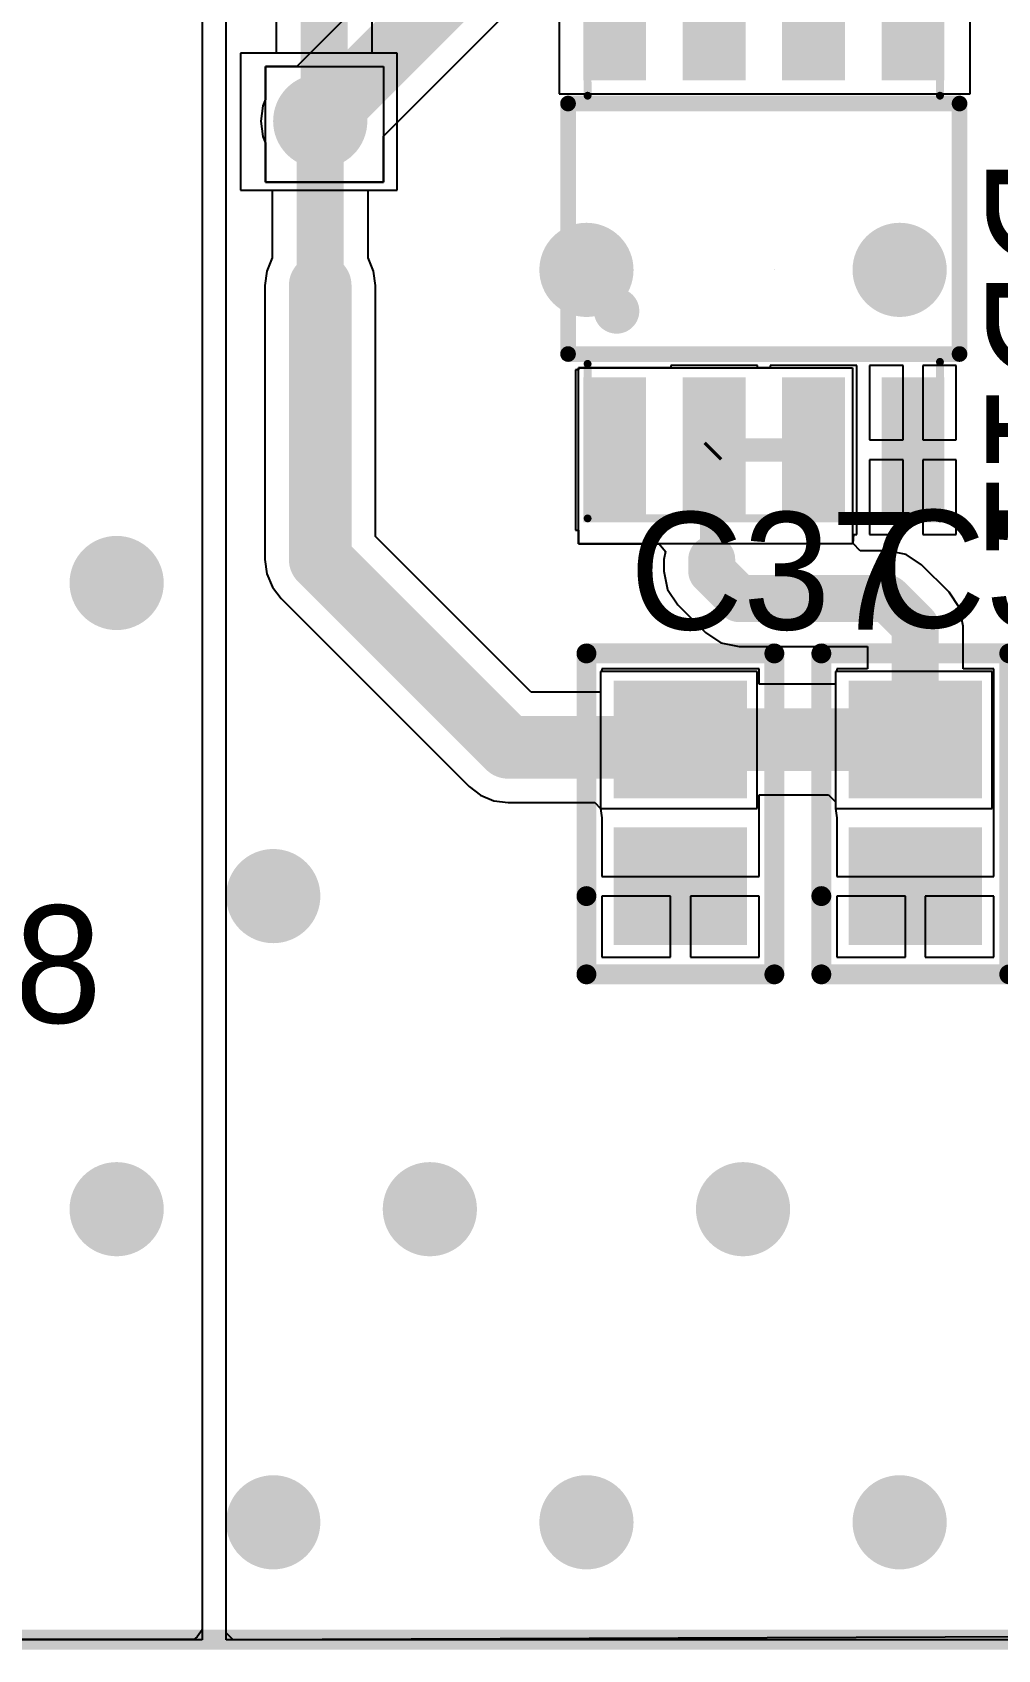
# Model space of a CAD drawing. Header units: millimetres. Extents: x -0.1 to 95.7, y -2.6 to 60.7.
# Drawn here: x 66.52 to 78.85, y -2.63 to 18.03 of the extents above; entities that cross this region are included whole.
import ezdxf

# ---------------------------------------------------------------- set-up
doc = ezdxf.new("R2010")
doc.units = ezdxf.units.MM
for name, color, linetype in [('BottomLayer', 5, 'Continuous'), ('BottomSolder', 6, 'Continuous'), ('Mechanical1', 6, 'Continuous'), ('MultiLayer', 9, 'Continuous'), ('TopLayer', 1, 'Continuous'), ('TopOverlay', 2, 'Continuous'), ('TopPaste', 8, 'Continuous'), ('TopSolder', 216, 'Continuous'), ('ViaHoleLayer', 16, 'Continuous')]:
    doc.layers.add(name, color=color, linetype=linetype)

# ---------------------------------------------------------------- blocks, each defined once
blk = doc.blocks.new('SOIC_N8__REF198__ADM485__19')
at = {"layer": 'Mechanical1', "const_width": 0.0999998}
for points in [[(-0.87499952, 0.3450005799999999), (1.10000034, 0.3450005799999999)], [(-0.87499952, 0.3450005799999999), (-0.87499952, -4.155000579999999)], [(6.52500092, 0.3499993), (4.52499984, 0.3450005799999999)], [(6.52500092, 0.3499993), (6.52500092, -4.155000579999999)], [(-0.87499952, -4.155000579999999), (1.12500156, -4.155000579999999)], [(4.52499984, -4.155000579999999), (6.52500092, -4.155000579999999)]]:
    blk.add_lwpolyline(points, dxfattribs=at)
at = {"layer": 'Mechanical1', "const_width": 0.0499999}
for points in [[(-0.8999982, 0.3450005799999999, 1), (-0.8500008399999999, 0.3450005799999999, 1)], [(-0.8999982, 0.3450005799999999, 1), (-0.8500008399999999, 0.3450005799999999, 1)], [(1.07500166, 0.3450005799999999, 1), (1.12499902, 0.3450005799999999, 1)], [(4.50000116, 0.3450005799999999, 1), (4.54999852, 0.3450005799999999, 1)], [(6.50000224, 0.3499993, 1), (6.5499996, 0.3499993, 1)], [(6.50000224, 0.3499993, 1), (6.5499996, 0.3499993, 1)], [(-0.8999982, -4.155000579999999, 1), (-0.8500008399999999, -4.155000579999999, 1)], [(-0.8999982, -4.155000579999999, 1), (-0.8500008399999999, -4.155000579999999, 1)], [(1.10000288, -4.155000579999999, 1), (1.15000024, -4.155000579999999, 1)], [(4.50000116, -4.155000579999999, 1), (4.54999852, -4.155000579999999, 1)], [(6.50000224, -4.155000579999999, 1), (6.5499996, -4.155000579999999, 1)], [(6.50000224, -4.155000579999999, 1), (6.5499996, -4.155000579999999, 1)]]:
    blk.add_lwpolyline(points, format="xyb", close=True, dxfattribs=at)
at = {"layer": 'TopLayer'}
for points in [[(0.8249996199999998, -0.2999994), (0.8249996199999998, 0.2999994), (-0.8249996199999998, -0.2999994), (-0.8249996199999998, 0.2999994)], [(6.47499848, -0.2999994), (6.47499848, 0.2999994), (4.82499924, -0.2999994), (4.82499924, 0.2999994)], [(0.8249996199999998, -1.5699994), (0.8249996199999998, -0.9700006), (-0.8249996199999998, -1.5699994), (-0.8249996199999998, -0.9700006)], [(6.47499848, -1.5699994), (6.47499848, -0.9700006), (4.82499924, -1.5699994), (4.82499924, -0.9700006)], [(0.8249996199999998, -2.8399994), (0.8249996199999998, -2.2400006), (-0.8249996199999998, -2.8399994), (-0.8249996199999998, -2.2400006)], [(6.47499848, -2.8399994), (6.47499848, -2.2400006), (4.82499924, -2.8399994), (4.82499924, -2.2400006)], [(0.8249996199999998, -4.1099994), (0.8249996199999998, -3.5100006), (-0.8249996199999998, -4.1099994), (-0.8249996199999998, -3.5100006)], [(6.47499848, -4.1099994), (6.47499848, -3.5100006), (4.82499924, -4.1099994), (4.82499924, -3.5100006)]]:
    blk.add_solid(points, dxfattribs=at)
at = {"layer": 'TopOverlay', "const_width": 0.1999996}
for points in [[(1.22499882, 0.5950000799999999), (4.42500004, 0.5950000799999999)], [(1.22499882, 0.5950000799999999), (1.22499882, -4.40500008)], [(4.42500004, 0.5950000799999999), (4.42500004, -4.40500008)], [(1.22499882, -4.40500008), (4.42500004, -4.40500008)]]:
    blk.add_lwpolyline(points, dxfattribs=at)
at = {"layer": 'TopOverlay'}
for points, const_width in [([(1.17499892, 0.5950000799999999, 1), (1.27499872, 0.5950000799999999, 1)], 0.0999998), ([(1.17499892, 0.5950000799999999, 1), (1.27499872, 0.5950000799999999, 1)], 0.0999998), ([(4.37500014, 0.5950000799999999, 1), (4.47499994, 0.5950000799999999, 1)], 0.0999998), ([(4.37500014, 0.5950000799999999, 1), (4.47499994, 0.5950000799999999, 1)], 0.0999998), ([(1.91499998, -0.02500122, 1), (1.63500054, -0.02500122, 1)], 0.2999994), ([(1.56000196, -0.02500122, 1), (1.70999912, -0.02500122, 1)], 0.1499997), ([(1.8400014, -0.02500122, 1), (1.98999856, -0.02500122, 1)], 0.1499997), ([(1.17499892, -4.40500008, 1), (1.27499872, -4.40500008, 1)], 0.0999998), ([(1.17499892, -4.40500008, 1), (1.27499872, -4.40500008, 1)], 0.0999998), ([(4.37500014, -4.40500008, 1), (4.47499994, -4.40500008, 1)], 0.0999998), ([(4.37500014, -4.40500008, 1), (4.47499994, -4.40500008, 1)], 0.0999998)]:
    blk.add_lwpolyline(points, format="xyb", close=True, dxfattribs=dict(at, const_width=const_width))
at = {"layer": 'TopPaste'}
for points in [[(0.8249996199999998, -0.2999994), (0.8249996199999998, 0.2999994), (-0.8249996199999998, -0.2999994), (-0.8249996199999998, 0.2999994)], [(6.47499848, -0.2999994), (6.47499848, 0.2999994), (4.82499924, -0.2999994), (4.82499924, 0.2999994)], [(0.8249996199999998, -1.5699994), (0.8249996199999998, -0.9700006), (-0.8249996199999998, -1.5699994), (-0.8249996199999998, -0.9700006)], [(6.47499848, -1.5699994), (6.47499848, -0.9700006), (4.82499924, -1.5699994), (4.82499924, -0.9700006)], [(0.8249996199999998, -2.8399994), (0.8249996199999998, -2.2400006), (-0.8249996199999998, -2.8399994), (-0.8249996199999998, -2.2400006)], [(6.47499848, -2.8399994), (6.47499848, -2.2400006), (4.82499924, -2.8399994), (4.82499924, -2.2400006)], [(0.8249996199999998, -4.1099994), (0.8249996199999998, -3.5100006), (-0.8249996199999998, -4.1099994), (-0.8249996199999998, -3.5100006)], [(6.47499848, -4.1099994), (6.47499848, -3.5100006), (4.82499924, -4.1099994), (4.82499924, -3.5100006)]]:
    blk.add_solid(points, dxfattribs=at)
at = {"layer": 'TopSolder'}
for points in [[(0.92659962, -0.4015993999999999), (0.92659962, 0.4015993999999999), (-0.92659962, -0.4015993999999999), (-0.92659962, 0.4015993999999999)], [(6.57659848, -0.4015993999999999), (6.57659848, 0.4015993999999999), (4.72339924, -0.4015993999999999), (4.72339924, 0.4015993999999999)], [(0.92659962, -1.6715994), (0.92659962, -0.8684005999999999), (-0.92659962, -1.6715994), (-0.92659962, -0.8684005999999999)], [(6.57659848, -1.6715994), (6.57659848, -0.8684005999999999), (4.72339924, -1.6715994), (4.72339924, -0.8684005999999999)], [(0.92659962, -2.9415994), (0.92659962, -2.1384006), (-0.92659962, -2.9415994), (-0.92659962, -2.1384006)], [(6.57659848, -2.9415994), (6.57659848, -2.1384006), (4.72339924, -2.9415994), (4.72339924, -2.1384006)], [(0.92659962, -4.211599399999999), (0.92659962, -3.4084006), (-0.92659962, -4.211599399999999), (-0.92659962, -3.4084006)], [(6.57659848, -4.211599399999999), (6.57659848, -3.4084006), (4.72339924, -4.211599399999999), (4.72339924, -3.4084006)]]:
    blk.add_solid(points, dxfattribs=at)
blk = doc.blocks.new('C_________0805_28')
at = {"layer": 'TopLayer'}
for points in [[(-0.6499986999999999, -0.7499985), (0.6499986999999999, -0.7499985), (-0.6499986999999999, 0.7499985), (0.6499986999999999, 0.7499985)], [(1.22500136, -0.7499985), (2.52499876, -0.7499985), (1.22500136, 0.7499985), (2.52499876, 0.7499985)]]:
    blk.add_solid(points, dxfattribs=at)
at = {"layer": 'TopOverlay', "const_width": 0.254}
for points in [[(2.99999908, 1.20000014), (-1.10000034, 1.20000014)], [(-1.10000034, -1.20000014), (-1.10000034, 1.20000014)], [(2.99999908, -1.20000014), (2.99999908, 1.20000014)], [(2.00000108, -1.20000014), (-1.10000034, -1.20000014)], [(2.99999908, -1.20000014), (2.00000108, -1.20000014)]]:
    blk.add_lwpolyline(points, dxfattribs=at)
at = {"layer": 'TopOverlay', "const_width": 0.127}
for points in [[(-1.16350034, 1.20000014, 1), (-1.03650034, 1.20000014, 1)], [(-1.16350034, 1.20000014, 1), (-1.03650034, 1.20000014, 1)], [(2.93649908, 1.20000014, 1), (3.06349908, 1.20000014, 1)], [(2.93649908, 1.20000014, 1), (3.06349908, 1.20000014, 1)], [(-1.16350034, -1.20000014, 1), (-1.03650034, -1.20000014, 1)], [(-1.16350034, -1.20000014, 1), (-1.03650034, -1.20000014, 1)], [(1.93650108, -1.20000014, 1), (2.06350108, -1.20000014, 1)], [(1.93650108, -1.20000014, 1), (2.06350108, -1.20000014, 1)], [(2.93649908, -1.20000014, 1), (3.06349908, -1.20000014, 1)], [(2.93649908, -1.20000014, 1), (3.06349908, -1.20000014, 1)]]:
    blk.add_lwpolyline(points, format="xyb", close=True, dxfattribs=at)
at = {"layer": 'TopPaste'}
for points in [[(-0.6499986999999999, -0.7499985), (0.6499986999999999, -0.7499985), (-0.6499986999999999, 0.7499985), (0.6499986999999999, 0.7499985)], [(1.22500136, -0.7499985), (2.52499876, -0.7499985), (1.22500136, 0.7499985), (2.52499876, 0.7499985)]]:
    blk.add_solid(points, dxfattribs=at)
at = {"layer": 'TopSolder'}
for points in [[(-0.7515987, -0.8515985), (0.7515987, -0.8515985), (-0.7515987, 0.8515985), (0.7515987, 0.8515985)], [(1.12340136, -0.8515985), (2.62659876, -0.8515985), (1.12340136, 0.8515985), (2.62659876, 0.8515985)]]:
    blk.add_solid(points, dxfattribs=at)
blk = doc.blocks.new('C_________0805_29')
at = {"layer": 'TopLayer'}
for points in [[(-0.6499986999999999, -0.7499985), (0.6499986999999999, -0.7499985), (-0.6499986999999999, 0.7499985), (0.6499986999999999, 0.7499985)], [(1.22500136, -0.7499985), (2.52499876, -0.7499985), (1.22500136, 0.7499985), (2.52499876, 0.7499985)]]:
    blk.add_solid(points, dxfattribs=at)
at = {"layer": 'TopOverlay', "const_width": 0.254}
for points in [[(2.99999908, 1.20000014), (-1.10000034, 1.20000014)], [(-1.10000034, -1.20000014), (-1.10000034, 1.20000014)], [(2.99999908, -1.20000014), (2.99999908, 1.20000014)], [(2.00000108, -1.20000014), (-1.10000034, -1.20000014)], [(2.99999908, -1.20000014), (2.00000108, -1.20000014)]]:
    blk.add_lwpolyline(points, dxfattribs=at)
at = {"layer": 'TopOverlay', "const_width": 0.127}
for points in [[(-1.16350034, 1.20000014, 1), (-1.03650034, 1.20000014, 1)], [(-1.16350034, 1.20000014, 1), (-1.03650034, 1.20000014, 1)], [(2.93649908, 1.20000014, 1), (3.06349908, 1.20000014, 1)], [(2.93649908, 1.20000014, 1), (3.06349908, 1.20000014, 1)], [(-1.16350034, -1.20000014, 1), (-1.03650034, -1.20000014, 1)], [(-1.16350034, -1.20000014, 1), (-1.03650034, -1.20000014, 1)], [(1.93650108, -1.20000014, 1), (2.06350108, -1.20000014, 1)], [(1.93650108, -1.20000014, 1), (2.06350108, -1.20000014, 1)], [(2.93649908, -1.20000014, 1), (3.06349908, -1.20000014, 1)], [(2.93649908, -1.20000014, 1), (3.06349908, -1.20000014, 1)]]:
    blk.add_lwpolyline(points, format="xyb", close=True, dxfattribs=at)
at = {"layer": 'TopPaste'}
for points in [[(-0.6499986999999999, -0.7499985), (0.6499986999999999, -0.7499985), (-0.6499986999999999, 0.7499985), (0.6499986999999999, 0.7499985)], [(1.22500136, -0.7499985), (2.52499876, -0.7499985), (1.22500136, 0.7499985), (2.52499876, 0.7499985)]]:
    blk.add_solid(points, dxfattribs=at)
at = {"layer": 'TopSolder'}
for points in [[(-0.7515987, -0.8515985), (0.7515987, -0.8515985), (-0.7515987, 0.8515985), (0.7515987, 0.8515985)], [(1.12340136, -0.8515985), (2.62659876, -0.8515985), (1.12340136, 0.8515985), (2.62659876, 0.8515985)]]:
    blk.add_solid(points, dxfattribs=at)

msp = doc.modelspace()

# ---------------------------------------------------------------- linework, layer by layer
at = {"layer": 'BottomLayer'}
for p, q in [((71.00690141999999, 16.7084121), (76.89924421999999, 22.6007549)), ((74.57813888, 22.27662804), (69.9015112, 17.60000036)), ((68.99999916, -2.50000008), (68.99999916, 20.20000024)), ((68.6941222, 19.89568792), (68.6941222, -2.50000008)), ((69.49999816, 16.1205926), (69.49999816, 17.60000036)), ((69.49999816, 17.60000036), (71.00690141999999, 17.60000036)), ((69.9015112, 17.60000036), (69.49999816, 17.60000036)), ((69.49999816, 17.60000036), (69.49999816, 17.1803441)), ((71.00690141999999, 17.60000036), (71.00690141999999, 16.1205926)), ((69.49999816, 17.1803441), (69.4654059, 17.09683398)), ((69.4654059, 17.09683398), (69.43949282, 16.89999922)), ((69.43949282, 16.89999922), (69.4654059, 16.70316446)), ((69.4654059, 16.70316446), (69.49999816, 16.61965434)), ((69.49999816, 16.61965434), (69.49999816, 16.1205926)), ((71.00690141999999, 16.1205926), (71.00690141999999, 16.7084121)), ((71.00690141999999, 16.1205926), (69.49999816, 16.1205926)), ((69.49999816, 16.1205926), (71.00690141999999, 16.1205926)), ((68.6941222, -2.50000008), (5.00000016, -2.49999754)), ((89.79999057999999, -2.50000008), (68.99999916, -2.50000008))]:
    msp.add_line(p, q, dxfattribs=at)
at = {"layer": 'BottomLayer', "const_width": 0.8000009399999999}
msp.add_lwpolyline([(70.1999993, 16.89999922), (76.3999996, 23.09999952)], dxfattribs=at)
at = {"layer": 'BottomLayer'}
for points, const_width in [([(69.9499998, 16.89999922, 1), (70.4499988, 16.89999922, 1)], 0.499999), ([(69.99999969999999, 16.89999922, 1), (70.3999989, 16.89999922, 1)], 0.3999992), ([(73.34999045999999, 14.99999286, 1), (73.84998945999999, 14.99999286, 1)], 0.499999), ([(77.34999008, 14.99999286, 1), (77.84998907999999, 14.99999286, 1)], 0.499999), ([(67.34998976, 10.99999324, 1), (67.84998875999999, 10.99999324, 1)], 0.499999), ([(69.34999083999999, 6.99999362, 1), (69.84998984, 6.99999362, 1)], 0.499999), ([(67.34998976, 2.999994, 1), (67.84998875999999, 2.999994, 1)], 0.499999), ([(71.34998938, 2.999994, 1), (71.84998838, 2.999994, 1)], 0.499999), ([(75.349989, 2.999994, 1), (75.849988, 2.999994, 1)], 0.499999), ([(69.34999083999999, -1.00000562, 1), (69.84998984, -1.00000562, 1)], 0.499999), ([(73.34999045999999, -1.00000562, 1), (73.84998945999999, -1.00000562, 1)], 0.499999), ([(77.34999008, -1.00000562, 1), (77.84998907999999, -1.00000562, 1)], 0.499999)]:
    msp.add_lwpolyline(points, format="xyb", close=True, dxfattribs=dict(at, const_width=const_width))
at = {"layer": 'BottomSolder', "const_width": 0.601599}
for points in [[(69.89919979999999, 16.89999922, 1), (70.5007988, 16.89999922, 1)], [(73.29919045999999, 14.99999286, 1), (73.90078946, 14.99999286, 1)], [(77.29919008, 14.99999286, 1), (77.90078908, 14.99999286, 1)], [(67.29918976, 10.99999324, 1), (67.90078876, 10.99999324, 1)], [(69.29919084, 6.99999362, 1), (69.90078984, 6.99999362, 1)], [(67.29918976, 2.999994, 1), (67.90078876, 2.999994, 1)], [(71.29918938, 2.999994, 1), (71.90078838, 2.999994, 1)], [(75.299189, 2.999994, 1), (75.90078799999999, 2.999994, 1)], [(69.29919084, -1.00000562, 1), (69.90078984, -1.00000562, 1)], [(73.29919045999999, -1.00000562, 1), (73.90078946, -1.00000562, 1)], [(77.29919008, -1.00000562, 1), (77.90078908, -1.00000562, 1)]]:
    msp.add_lwpolyline(points, format="xyb", close=True, dxfattribs=at)
at = {"layer": 'Mechanical1', "const_width": 0.254}
msp.add_lwpolyline([(5.09999996, -2.50000008), (90.0999976, -2.50000008)], dxfattribs=at)
at = {"layer": 'MultiLayer', "const_width": 0.499999}
for points in [[(69.9499998, 16.89999922, 1), (70.4499988, 16.89999922, 1)], [(73.34999045999999, 14.99999286, 1), (73.84998945999999, 14.99999286, 1)], [(77.34999008, 14.99999286, 1), (77.84998907999999, 14.99999286, 1)], [(67.34998976, 10.99999324, 1), (67.84998875999999, 10.99999324, 1)], [(69.34999083999999, 6.99999362, 1), (69.84998984, 6.99999362, 1)], [(67.34998976, 2.999994, 1), (67.84998875999999, 2.999994, 1)], [(71.34998938, 2.999994, 1), (71.84998838, 2.999994, 1)], [(75.349989, 2.999994, 1), (75.849988, 2.999994, 1)], [(69.34999083999999, -1.00000562, 1), (69.84998984, -1.00000562, 1)], [(73.34999045999999, -1.00000562, 1), (73.84998945999999, -1.00000562, 1)], [(77.34999008, -1.00000562, 1), (77.84998907999999, -1.00000562, 1)]]:
    msp.add_lwpolyline(points, format="xyb", close=True, dxfattribs=at)
at = {"layer": 'TopLayer'}
for p, q in [((70.86175312, 17.76875288), (70.86175312, 20.59999944)), ((68.6941222, 19.98824552), (68.6941222, -2.37192566)), ((68.99999916, -2.4100282), (68.99999916, 19.98824552)), ((69.63824527999999, 19.98824552), (69.63824527999999, 17.76875542)), ((73.25000082, 19.4999991), (73.25000082, 17.25000106)), ((73.25000082, 19.4999991), (73.25000082, 17.25000106)), ((78.50000048, 17.25000106), (78.50000048, 19.4999991)), ((78.50000048, 17.25000106), (78.50000048, 19.4999991)), ((69.18124848, 17.76875542), (69.18124848, 16.0187513)), ((71.18124956, 17.76875288), (69.18124848, 17.76875542)), ((69.63824527999999, 17.76875542), (69.18124848, 17.76875542)), ((69.18124848, 17.76875542), (69.18124848, 16.0187513)), ((71.18124956, 17.76875288), (70.86175312, 17.76875288)), ((71.18124956, 16.0187513), (71.18124956, 17.76875288)), ((71.18124956, 16.0187513), (71.18124956, 17.76875288)), ((73.25000082, 17.25000106), (78.50000048, 17.25000106)), ((73.25000082, 17.25000106), (78.50000048, 17.25000106)), ((69.18124848, 16.0187513), (71.18124956, 16.0187513)), ((69.18124848, 16.0187513), (69.58824537999999, 16.0187513)), ((69.58824537999999, 16.0187513), (69.58824537999999, 15.15227856)), ((70.81175321999999, 15.15227856), (70.81175321999999, 16.0187513)), ((70.81175321999999, 16.0187513), (71.18124956, 16.0187513)), ((69.58824537999999, 15.15227856), (69.51801945999999, 14.9827361)), ((70.88197914, 14.9827361), (70.81175321999999, 15.15227856)), ((69.51801945999999, 14.9827361), (69.49396057999999, 14.80000088)), ((70.90603802, 14.80000088), (70.88197914, 14.9827361)), ((76.00000039999999, 15.00000048), (76.00000039999999, 15.00000048)), ((69.49396057999999, 14.80000088), (69.49396057999999, 11.30000026)), ((70.90603802, 11.59245078), (70.90603802, 14.80000088)), ((73.50000032, 13.72499668), (73.4600004, 13.72499668)), ((73.4600004, 13.72499668), (73.4600004, 11.67499824)), ((73.50000032, 11.49999986), (73.50000032, 13.75000044)), ((73.50000032, 13.75000044), (77.00000093999999, 13.75000044)), ((74.67599999999999, 13.75000044), (73.50000032, 13.75000044)), ((73.50000032, 13.75000044), (73.50000032, 13.72499668)), ((75.78399879999999, 13.77899708), (74.67599999999999, 13.77899708)), ((74.67599999999999, 13.77899708), (74.67599999999999, 13.75000044)), ((75.78399879999999, 13.75000044), (75.78399879999999, 13.77899708)), ((75.946, 13.75000044), (75.78399879999999, 13.75000044)), ((77.05399879999999, 13.77899708), (75.946, 13.77899708)), ((75.946, 13.77899708), (75.946, 13.75000044)), ((77.00000093999999, 13.75000044), (77.00000093999999, 11.49999986)), ((77.05399879999999, 11.62099784), (77.05399879999999, 13.77899708)), ((77.64300447999999, 13.77899708), (77.216, 13.77899708)), ((77.216, 13.77899708), (77.216, 12.82699238)), ((77.64300447999999, 12.82699238), (77.64300447999999, 13.77899708)), ((78.3239988, 13.77899708), (77.89700447999999, 13.77899708)), ((77.89700447999999, 13.77899708), (77.89700447999999, 12.82699238)), ((78.3239988, 12.82699238), (78.3239988, 13.77899708)), ((77.216, 12.82699238), (77.64300447999999, 12.82699238)), ((77.89700447999999, 12.82699238), (78.3239988, 12.82699238)), ((77.64300447999999, 12.57299238), (77.216, 12.57299238)), ((77.216, 12.57299238), (77.216, 11.62099784)), ((77.64300447999999, 11.62099784), (77.64300447999999, 12.57299238)), ((78.3239988, 12.57299238), (77.89700447999999, 12.57299238)), ((77.89700447999999, 12.57299238), (77.89700447999999, 11.62099784)), ((78.3239988, 11.62099784), (78.3239988, 12.57299238)), ((72.8924501, 9.6060387), (70.90603802, 11.59245078)), ((73.4600004, 11.67499824), (73.50000032, 11.67499824)), ((73.50000032, 11.67499824), (73.50000032, 11.49999986)), ((77.00673447999999, 11.5040791), (77.01342992, 11.62099784)), ((77.01342992, 11.62099784), (77.05399879999999, 11.62099784)), ((77.216, 11.62099784), (77.64300447999999, 11.62099784)), ((77.89700447999999, 11.62099784), (78.3239988, 11.62099784)), ((77.00000093999999, 11.49999986), (73.50000032, 11.49999986)), ((73.50000032, 11.49999986), (74.5279307, 11.49999986)), ((74.5279307, 11.49999986), (74.60849950000001, 11.40182632)), ((74.60849950000001, 11.40182632), (74.58824554, 11.30000026)), ((77.09673938, 11.41175518), (77.00673447999999, 11.5040791)), ((77.4485243, 11.41175518), (77.09673938, 11.41175518)), ((77.68263356, 11.36518936), (77.4485243, 11.41175518)), ((77.88109899999999, 11.23257596), (77.68263356, 11.36518936)), ((69.49396057999999, 11.30000026), (69.51801945999999, 11.11726504)), ((74.58824554, 11.30000026), (74.58824554, 11.15147376)), ((78.23257149999999, 10.88110346), (77.88109899999999, 11.23257596)), ((69.51801945999999, 11.11726504), (69.58855272, 10.9469809)), ((74.58824554, 11.15147376), (74.63481136, 10.9173645)), ((69.58855272, 10.9469809), (69.70075467999999, 10.80075564)), ((69.70075467999999, 10.80075564), (72.10075496, 8.40075536)), ((74.63481136, 10.9173645), (74.76742476, 10.71889906)), ((78.36518489999999, 10.68263802), (78.23257149999999, 10.88110346)), ((74.76742476, 10.71889906), (75.11889726, 10.36742656)), ((78.41175072, 10.44852876), (78.36518489999999, 10.68263802)), ((75.11889726, 10.36742656), (75.31736269999999, 10.23481316)), ((78.41175072, 9.90399594), (78.41175072, 10.44852876)), ((75.31736269999999, 10.23481316), (75.55147196, 10.18824734)), ((75.55147196, 10.18824734), (77.18824288, 10.18824734)), ((77.18824288, 10.18824734), (77.18824288, 9.90399594)), ((75.78124798, 9.86875598), (73.7812469, 9.868753439999999)), ((73.7812469, 9.868753439999999), (73.7812469, 8.11875186)), ((73.79600176, 9.868753439999999), (73.7812469, 9.868753439999999)), ((73.7812469, 9.868753439999999), (73.7812469, 9.6060387)), ((75.80399876, 9.90399848), (73.79600176, 9.90399848)), ((73.79600176, 9.90399848), (73.79600176, 9.868753439999999)), ((75.78124798, 8.11875186), (75.78124798, 9.86875598)), ((75.80399876, 9.7060385), (75.80399876, 9.90399848)), ((76.78124344, 9.86875598), (76.78124344, 8.11875186)), ((78.78124452, 9.868753439999999), (76.78124344, 9.86875598)), ((76.79599830000001, 9.86875598), (76.78124344, 9.86875598)), ((76.78124344, 9.86875598), (76.78124344, 9.7060385)), ((77.18824288, 9.90399594), (76.79599830000001, 9.90399594)), ((76.79599830000001, 9.90399594), (76.79599830000001, 9.86875598)), ((78.8039953, 9.90399594), (78.41175072, 9.90399594)), ((78.78124452, 8.11875186), (78.78124452, 9.868753439999999)), ((78.8039953, 8.15599842), (78.8039953, 9.90399594)), ((73.7812469, 9.6060387), (72.8924501, 9.6060387)), ((76.78124344, 9.7060385), (75.80399876, 9.7060385)), ((72.10075496, 8.40075536), (72.24698022, 8.2885534)), ((72.24698022, 8.2885534), (72.41726436, 8.21802014)), ((75.80399876, 8.15600096), (75.80399876, 8.293961059999999)), ((75.80399876, 8.293961059999999), (76.69143919999999, 8.293961059999999)), ((76.69143919999999, 8.293961059999999), (76.78124344, 8.20415682)), ((72.41726436, 8.21802014), (72.59999957999999, 8.19396126)), ((72.59999957999999, 8.19396126), (73.70603496, 8.19396126)), ((73.70603496, 8.19396126), (73.78124435999999, 8.118749320000001)), ((73.78124435999999, 8.118749320000001), (73.79599922, 7.9978758)), ((73.7812469, 8.11875186), (75.78124798, 8.11875186)), ((75.8040013, 8.06250102), (75.80399876, 8.15600096)), ((75.80399876, 7.96899854), (75.8040013, 8.06250102)), ((76.78124344, 8.20415682), (76.78124089999999, 8.11875186)), ((76.78124089999999, 8.11875186), (76.79599576, 7.9978758)), ((76.78124344, 8.11875186), (78.78124452, 8.11875186)), ((78.80399784, 8.06249848), (78.8039953, 8.15599842)), ((78.8039953, 7.968996), (78.80399784, 8.06249848)), ((73.79599922, 7.9978758), (73.79600176, 7.96899854)), ((73.79600176, 7.96899854), (73.79600176, 7.251999719999999)), ((75.80399876, 7.251999719999999), (75.80399876, 7.96899854)), ((76.79599576, 7.9978758), (76.79599830000001, 7.968996)), ((76.79599830000001, 7.968996), (76.79599830000001, 7.251997179999999)), ((78.8039953, 7.251997179999999), (78.8039953, 7.968996)), ((73.79600176, 7.251999719999999), (74.80000025999999, 7.251999719999999)), ((74.80000025999999, 7.251999719999999), (75.80399876, 7.251999719999999)), ((76.79599830000001, 7.251997179999999), (77.79999172, 7.251997179999999)), ((77.79999172, 7.251997179999999), (78.8039953, 7.251997179999999)), ((74.67300026, 6.997999719999999), (73.79600176, 6.997999719999999)), ((73.79600176, 6.997999719999999), (73.79600176, 6.22100102)), ((74.67300026, 6.22100102), (74.67300026, 6.997999719999999)), ((75.80399876, 6.997999719999999), (74.92700025999999, 6.997999719999999)), ((74.92700025999999, 6.997999719999999), (74.92700025999999, 6.22100102)), ((75.80399876, 6.22100102), (75.80399876, 6.997999719999999)), ((77.67299172, 6.99799718), (76.79599830000001, 6.99799718)), ((76.79599830000001, 6.99799718), (76.79599830000001, 6.22099848)), ((77.67299172, 6.22099848), (77.67299172, 6.99799718)), ((78.8039953, 6.99799718), (77.92699172, 6.99799718)), ((77.92699172, 6.99799718), (77.92699172, 6.22099848)), ((78.8039953, 6.22099848), (78.8039953, 6.99799718)), ((73.79600176, 6.22100102), (74.67300026, 6.22100102)), ((74.92700025999999, 6.22100102), (75.80399876, 6.22100102)), ((76.79599830000001, 6.22099848), (77.67299172, 6.22099848)), ((77.92699172, 6.22099848), (78.8039953, 6.22099848)), ((68.5844704, -2.49872246), (3.9048055, -2.37858554)), ((68.6298475, -2.46225568), (68.5844704, -2.49872246)), ((68.6941222, -2.37192566), (68.6298475, -2.46225568)), ((69.08997104, -2.49966226), (68.99999916, -2.4100282)), ((91.11506795999999, -2.41695224), (69.08997104, -2.49966226))]:
    msp.add_line(p, q, dxfattribs=at)
for points, const_width in [([(70.24999919999999, 17.14999872), (70.24999919999999, 20.59999944)], 0.5999987999999999), ([(70.1999993, 14.80000088), (70.1999993, 16.89999922)], 0.5999987999999999), ([(70.1999993, 11.30000026), (70.1999993, 14.80000088)], 0.8000009399999999), ([(75.19999945999999, 12.66999752), (75.2299994, 12.69999746)], 0.2999994), ([(75.19999945999999, 11.30000026), (75.19999945999999, 12.66999752)], 0.2999994), ([(75.2299994, 12.69999746), (76.4999994, 12.69999746)], 0.2999994), ([(70.1999993, 11.30000026), (72.59999957999999, 8.899999979999999)], 0.8000009399999999), ([(75.19999945999999, 11.15147376), (75.19999945999999, 11.30000026)], 0.5999987999999999), ([(75.19999945999999, 11.15147376), (75.55147196, 10.80000126)], 0.5999987999999999), ([(75.55147196, 10.80000126), (77.4485243, 10.80000126)], 0.5999987999999999), ([(77.4485243, 10.80000126), (77.79999679999999, 10.44852876)], 0.5999987999999999), ([(77.79999679999999, 8.999997239999999), (77.79999679999999, 10.44852876)], 0.5999987999999999), ([(72.59999957999999, 8.899999979999999), (74.70000046, 8.899999979999999)], 0.8000009399999999), ([(74.74999781999999, 9.049999679999999), (74.84999762, 8.95000242)], 0.8000009399999999), ([(74.80000025999999, 8.99999978), (77.79999425999999, 8.99999978)], 0.8000009399999999), ([(77.79999425999999, 8.99999978), (77.79999679999999, 8.999997239999999)], 0.8000009399999999)]:
    msp.add_lwpolyline(points, dxfattribs=dict(at, const_width=const_width))
for points, const_width in [([(69.9499998, 16.89999922, 1), (70.4499988, 16.89999922, 1)], 0.499999), ([(70.0999995, 17.14999872, 1), (70.3999989, 17.14999872, 1)], 0.2999994), ([(70.0499996, 16.89999922, 1), (70.349999, 16.89999922, 1)], 0.2999994), ([(73.34999045999999, 14.99999286, 1), (73.84998945999999, 14.99999286, 1)], 0.499999), ([(77.34999008, 14.99999286, 1), (77.84998907999999, 14.99999286, 1)], 0.499999), ([(69.99999969999999, 14.80000088, 1), (70.3999989, 14.80000088, 1)], 0.3999992), ([(70.0499996, 14.80000088, 1), (70.349999, 14.80000088, 1)], 0.2999994), ([(75.12500088, 12.66999752, 1), (75.27499804, 12.66999752, 1)], 0.1499997), ([(75.12500088, 12.66999752, 1), (75.27499804, 12.66999752, 1)], 0.1499997), ([(75.15500082, 12.69999746, 1), (75.30499798, 12.69999746, 1)], 0.1499997), ([(75.15500082, 12.69999746, 1), (75.30499798, 12.69999746, 1)], 0.1499997), ([(76.42500082, 12.69999746, 1), (76.57499797999999, 12.69999746, 1)], 0.1499997), ([(69.99999969999999, 11.30000026, 1), (70.3999989, 11.30000026, 1)], 0.3999992), ([(69.99999969999999, 11.30000026, 1), (70.3999989, 11.30000026, 1)], 0.3999992), ([(75.04999975999999, 11.30000026, 1), (75.34999916, 11.30000026, 1)], 0.2999994), ([(67.34998976, 10.99999324, 1), (67.84998875999999, 10.99999324, 1)], 0.499999), ([(75.04999975999999, 11.15147376, 1), (75.34999916, 11.15147376, 1)], 0.2999994), ([(75.04999975999999, 11.15147376, 1), (75.34999916, 11.15147376, 1)], 0.2999994), ([(75.12500088, 11.30000026, 1), (75.27499804, 11.30000026, 1)], 0.1499997), ([(75.40147225999999, 10.80000126, 1), (75.70147166, 10.80000126, 1)], 0.2999994), ([(75.40147225999999, 10.80000126, 1), (75.70147166, 10.80000126, 1)], 0.2999994), ([(77.2985246, 10.80000126, 1), (77.598524, 10.80000126, 1)], 0.2999994), ([(77.2985246, 10.80000126, 1), (77.598524, 10.80000126, 1)], 0.2999994), ([(77.6499971, 10.44852876, 1), (77.9499965, 10.44852876, 1)], 0.2999994), ([(77.6499971, 10.44852876, 1), (77.9499965, 10.44852876, 1)], 0.2999994), ([(72.39999998, 8.899999979999999, 1), (72.79999918, 8.899999979999999, 1)], 0.3999992), ([(72.39999998, 8.899999979999999, 1), (72.79999918, 8.899999979999999, 1)], 0.3999992), ([(74.50000086, 8.899999979999999, 1), (74.90000006, 8.899999979999999, 1)], 0.3999992), ([(74.54999822, 9.049999679999999, 1), (74.94999742, 9.049999679999999, 1)], 0.3999992), ([(74.60000065999999, 8.99999978, 1), (74.99999986, 8.99999978, 1)], 0.3999992), ([(74.64999802, 8.95000242, 1), (75.04999722, 8.95000242, 1)], 0.3999992), ([(77.59999466, 8.99999978, 1), (77.99999385999999, 8.99999978, 1)], 0.3999992), ([(77.59999466, 8.99999978, 1), (77.99999385999999, 8.99999978, 1)], 0.3999992), ([(77.59999719999999, 8.999997239999999, 1), (77.9999964, 8.999997239999999, 1)], 0.3999992), ([(77.6499971, 8.999997239999999, 1), (77.9499965, 8.999997239999999, 1)], 0.2999994), ([(69.34999083999999, 6.99999362, 1), (69.84998984, 6.99999362, 1)], 0.499999), ([(67.34998976, 2.999994, 1), (67.84998875999999, 2.999994, 1)], 0.499999), ([(71.34998938, 2.999994, 1), (71.84998838, 2.999994, 1)], 0.499999), ([(75.349989, 2.999994, 1), (75.849988, 2.999994, 1)], 0.499999), ([(69.34999083999999, -1.00000562, 1), (69.84998984, -1.00000562, 1)], 0.499999), ([(73.34999045999999, -1.00000562, 1), (73.84998945999999, -1.00000562, 1)], 0.499999), ([(77.34999008, -1.00000562, 1), (77.84998907999999, -1.00000562, 1)], 0.499999)]:
    msp.add_lwpolyline(points, format="xyb", close=True, dxfattribs=dict(at, const_width=const_width))
at = {"layer": 'TopSolder', "const_width": 0.601599}
for points in [[(69.89919979999999, 16.89999922, 1), (70.5007988, 16.89999922, 1)], [(73.29919045999999, 14.99999286, 1), (73.90078946, 14.99999286, 1)], [(77.29919008, 14.99999286, 1), (77.90078908, 14.99999286, 1)], [(67.29918976, 10.99999324, 1), (67.90078876, 10.99999324, 1)], [(69.29919084, 6.99999362, 1), (69.90078984, 6.99999362, 1)], [(67.29918976, 2.999994, 1), (67.90078876, 2.999994, 1)], [(71.29918938, 2.999994, 1), (71.90078838, 2.999994, 1)], [(75.299189, 2.999994, 1), (75.90078799999999, 2.999994, 1)], [(69.29919084, -1.00000562, 1), (69.90078984, -1.00000562, 1)], [(73.29919045999999, -1.00000562, 1), (73.90078946, -1.00000562, 1)], [(77.29919008, -1.00000562, 1), (77.90078908, -1.00000562, 1)]]:
    msp.add_lwpolyline(points, format="xyb", close=True, dxfattribs=at)
at = {"layer": 'ViaHoleLayer', "const_width": 0.2999994}
for points in [[(70.0499996, 16.89999922, 1), (70.349999, 16.89999922, 1)], [(73.44999025999999, 14.99999286, 1), (73.74998966, 14.99999286, 1)], [(77.44998987999999, 14.99999286, 1), (77.74998928, 14.99999286, 1)], [(67.44998955999999, 10.99999324, 1), (67.74998896, 10.99999324, 1)], [(69.44999064, 6.99999362, 1), (69.74999004, 6.99999362, 1)], [(67.44998955999999, 2.999994, 1), (67.74998896, 2.999994, 1)], [(71.44998917999999, 2.999994, 1), (71.74998858000001, 2.999994, 1)], [(75.4499888, 2.999994, 1), (75.74998819999999, 2.999994, 1)], [(69.44999064, -1.00000562, 1), (69.74999004, -1.00000562, 1)], [(73.44999025999999, -1.00000562, 1), (73.74998966, -1.00000562, 1)], [(77.44998987999999, -1.00000562, 1), (77.74998928, -1.00000562, 1)]]:
    msp.add_lwpolyline(points, format="xyb", close=True, dxfattribs=at)

# ---------------------------------------------------------------- block references
for name, p, rotation in [('SOIC_N8__REF198__ADM485__19', (73.9599994, 12.69999746), 90), ('C_________0805_28', (74.80000025999999, 8.99999978), 270), ('C_________0805_29', (77.79999679999999, 8.999997239999999), 270)]:
    msp.add_blockref(name, p, dxfattribs=dict(rotation=rotation))

# ---------------------------------------------------------------- texts
at = {"layer": 'TopOverlay'}
msp.add_text('DD11', height=1.49999954, rotation=270, dxfattribs=at).set_placement((78.70543821999999, 16.44581928))
for s, p in [('C37', (74.15110392, 10.4054402)), ('C36', (77.25110534, 10.43044142)), ('C18', (63.73015701999999, 5.38044136))]:
    msp.add_text(s, height=1.49999954, dxfattribs=at).set_placement(p)

doc.saveas('drawing.dxf')
